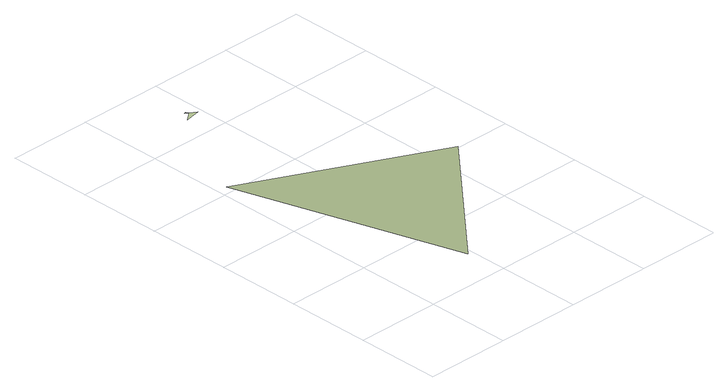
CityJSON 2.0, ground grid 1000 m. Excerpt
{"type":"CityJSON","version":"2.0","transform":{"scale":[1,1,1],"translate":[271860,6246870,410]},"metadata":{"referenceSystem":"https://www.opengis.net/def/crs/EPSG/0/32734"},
"CityObjects":{
"terrain1":{"type":"TINRelief","geometry":[{"type":"CompositeSurface","lod":"1","boundaries":[[[0,1,2]],[[3,4,5]],[[6,3,7]]]}]}
},
"vertices":[
[6,2977,114],[497,3,390],[2078,1743,240],[876,4391,9],[776,4313,7],[956,4347,9],[841,4421,9],[860,4423,9]
]}
